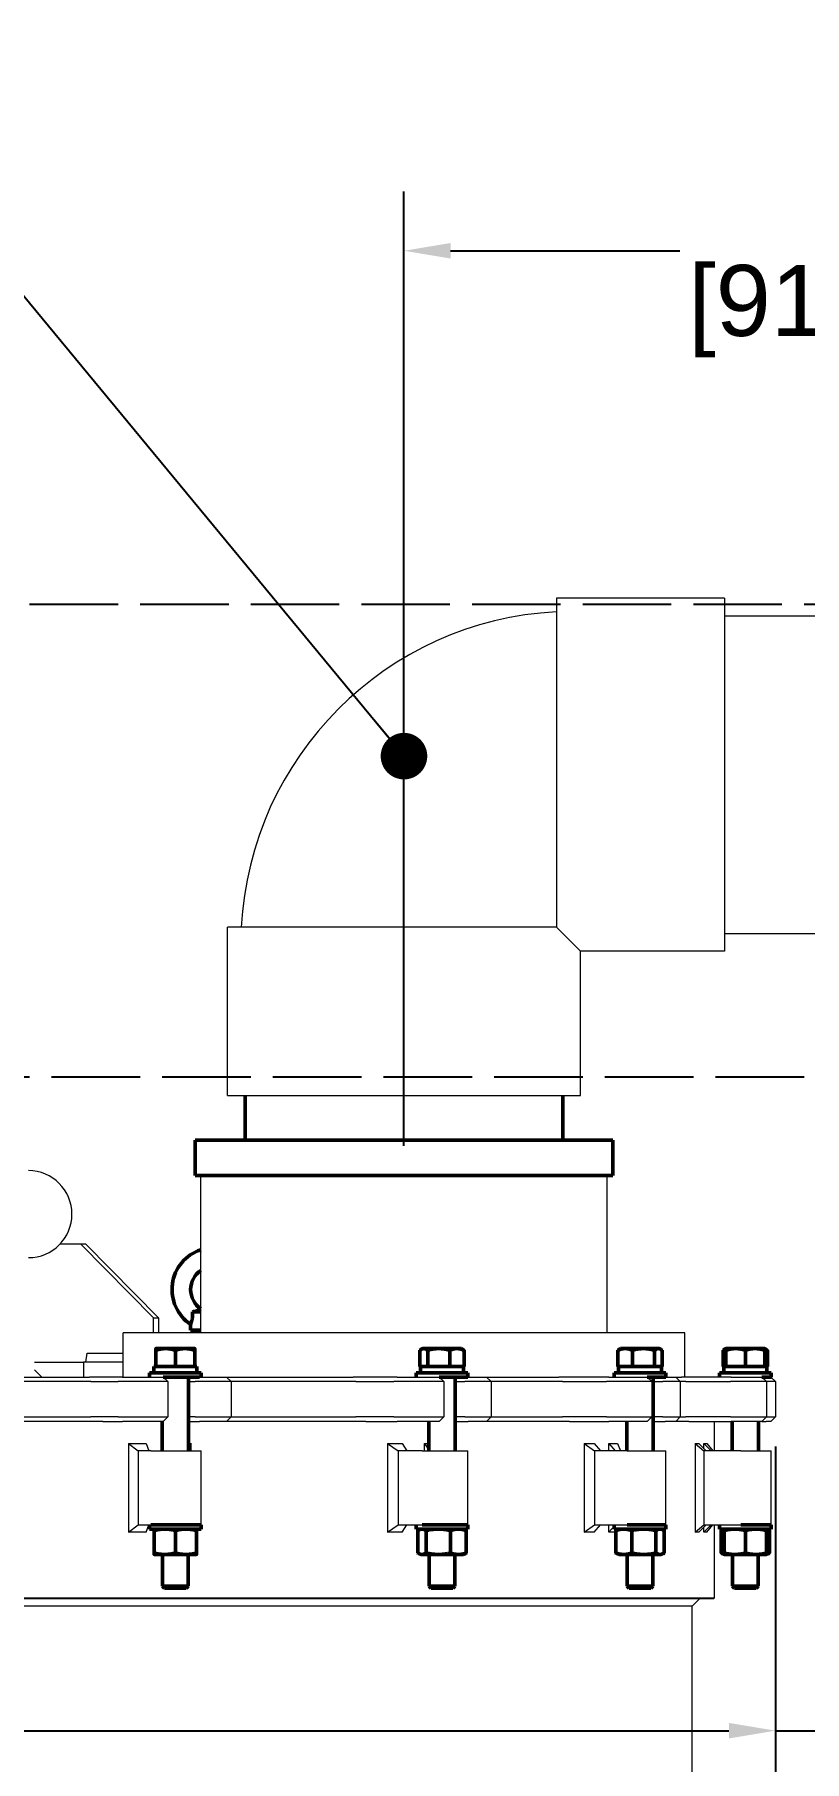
# Model space of a CAD drawing. Header units: inches. Extents: x 20 to 536, y 8 to 344.
# Drawn here: x 118.6 to 144.6, y 120.9 to 179.3 of the extents above; entities that cross this region are included whole.
import ezdxf

# ---------------------------------------------------------------- set-up
doc = ezdxf.new("R2010")
doc.units = ezdxf.units.IN
doc.header["$LTSCALE"] = 16
doc.header["$MEASUREMENT"] = 0
doc.linetypes.add('DASHED_SPACE', pattern=[0.2067, 0.1654, -0.0413])
for name, color, linetype, lineweight in [('Dimension (ANSI)', 7, 'Continuous', 25), ('Sketch Geometry (ANSI)', 7, 'Continuous', 25), ('Symbol (ANSI)', 7, 'Continuous', 25), ('Visible (ANSI)', 7, 'Continuous', 50)]:
    doc.layers.add(name, color=color, linetype=linetype, lineweight=lineweight)
doc.styles.add('MEMCOR Medium', font='arial.ttf')
doc.styles.add('Standard D-E', font='arial.ttf')
doc.dimstyles.new('Default (ANSI)', dxfattribs={"dimscale": 16, "dimtxt": 0.15, "dimasz": 0.098425, "dimexe": 0.125, "dimexo": 0.0625, "dimgap": 0.031496, "dimtad": 0, "dimtih": 1, "dimtoh": 1, "dimdec": 4, "dimrnd": 1e-08, "dimzin": 3, "dimdsep": 46, "dimlunit": 5, "dimtxsty": 'MEMCOR Medium', "dimcen": 0.09, "dimdle": 0.393701, "dimclrd": 256, "dimclre": 256, "dimclrt": 256, "dimadec": 0, "dimazin": 1, "dimtfac": 0.8, "dimtofl": 0, "dimtmove": 0, "dimatfit": 3, "dimfxl": 1, "dimfrac": 1, "dimtolj": 1, "dimtzin": 4, "dimlwd": -1, "dimlwe": -1, "dimarcsym": 0})
doc.dimstyles.new('in [mm] D-E NeptuneBenson', dxfattribs={"dimscale": 16, "dimtxt": 0.15, "dimasz": 0.098425, "dimexe": 0.125, "dimexo": 0.063, "dimgap": 0.031496, "dimtad": 0, "dimtih": 1, "dimtoh": 1, "dimdec": 4, "dimrnd": 1e-08, "dimzin": 3, "dimdsep": 46, "dimlunit": 5, "dimtxsty": 'Standard D-E', "dimcen": 0.09, "dimdle": 0.393701, "dimclrd": 256, "dimclre": 256, "dimclrt": 256, "dimadec": 1, "dimazin": 1, "dimtfac": 1, "dimtofl": 0, "dimtmove": 0, "dimatfit": 3, "dimfxl": 1, "dimfrac": 1, "dimtolj": 1, "dimtzin": 4, "dimlwd": -1, "dimlwe": -1, "dimarcsym": 0})
doc.dimstyles.new('in [mm] D-E NeptuneBenson$7', dxfattribs={"dimscale": 16, "dimtxt": 0.15, "dimasz": 0.098425, "dimexe": 0.125, "dimexo": 0.063, "dimgap": 0.031496, "dimtad": 0, "dimtih": 1, "dimtoh": 1, "dimdec": 4, "dimrnd": 1e-08, "dimzin": 3, "dimdsep": 46, "dimlunit": 5, "dimtxsty": 'Standard D-E', "dimcen": 0.09, "dimdle": 0.393701, "dimclrd": 256, "dimclre": 256, "dimclrt": 256, "dimadec": 1, "dimazin": 1, "dimtfac": 1, "dimtofl": 0, "dimtmove": 0, "dimatfit": 3, "dimfxl": 1, "dimfrac": 1, "dimtolj": 1, "dimtzin": 4, "dimlwd": -1, "dimlwe": -1, "dimarcsym": 0})

# ---------------------------------------------------------------- blocks, each defined once
blk = doc.blocks.new('*D20')
at = {"layer": 'Defpoints', "color": 0, "transparency": 16777216}
for p in [(131.09, 171.957), (167.091, 162.241), (131.09, 140.681)]:
    blk.add_point(p, dxfattribs=at)
at = {"layer": 'Dimension (ANSI)', "transparency": 16777216}
for p, q in [((131.09, 141.689), (131.09, 173.957)), ((167.091, 163.249), (167.091, 173.957)), ((132.665, 171.957), (140.424, 171.957)), ((165.516, 171.957), (157.757, 171.957))]:
    blk.add_line(p, q, dxfattribs=at)
for points in [[(132.665, 172.22), (132.665, 171.695), (131.09, 171.957)], [(165.516, 172.22), (165.516, 171.695), (167.091, 171.957)]]:
    blk.add_solid(points, dxfattribs=at)
at = {"layer": 'Dimension (ANSI)', "transparency": 16777216, "char_height": 2.4, "attachment_point": 5, "style": 'Standard D-E'}
for s, insert in [('\\A1; 36 in', (149.091, 173.687)), ('\\A1;[914.4 mm]', (149.091, 169.915))]:
    blk.add_mtext(s, dxfattribs=dict(at, insert=insert))
blk = doc.blocks.new('*D22')
at = {"layer": 'Defpoints', "color": 0, "transparency": 16777216}
for p in [(82.522, 132.521), (143.659, 132.521), (143.659, 121.906)]:
    blk.add_point(p, dxfattribs=at)
at = {"layer": 'Dimension (ANSI)', "transparency": 16777216}
for p, q in [((82.522, 131.521), (82.522, 119.906)), ((143.659, 131.521), (143.659, 119.906)), ((84.097, 121.906), (142.084, 121.906)), ((143.659, 121.906), (147.081, 121.906))]:
    blk.add_line(p, q, dxfattribs=at)
for points in [[(84.097, 122.168), (84.097, 121.643), (82.522, 121.906)], [(142.084, 122.168), (142.084, 121.643), (143.659, 121.906)]]:
    blk.add_solid(points, dxfattribs=at)
at = {"layer": 'Dimension (ANSI)', "transparency": 16777216, "char_height": 2.4, "attachment_point": 5, "style": 'MEMCOR Medium'}
for s, insert in [('\\A1; 61{\\H0.8x;\\S1#8;} in', (156.68, 124.374)), ('\\A1;[1552.9 mm]', (156.68, 119.864))]:
    blk.add_mtext(s, dxfattribs=dict(at, insert=insert))

msp = doc.modelspace()

# ---------------------------------------------------------------- linework, layer by layer
at = {"layer": 'Sketch Geometry (ANSI)', "linetype": 'DASHED_SPACE', "ltscale": 1.132117}
for p, q in [((24.81537, 160.0098), (148.37187, 160.0098)), ((148.37187, 144.0098), (24.81537, 144.0098))]:
    msp.add_line(p, q, dxfattribs=at)
at = {"layer": 'Visible (ANSI)', "linetype": 'Continuous', "lineweight": 18}
for p, q in [((136.24741, 160.20865), (136.24741, 149.08365)), ((141.94041, 160.20865), (136.24741, 160.20865)), ((141.94041, 160.20865), (141.94041, 148.27265)), ((141.94041, 159.61565), (161.40316, 159.61565)), ((136.24741, 149.08365), (125.12241, 149.08365)), ((125.12241, 143.39065), (125.12241, 149.08365)), ((136.24741, 149.08365), (137.05841, 148.27265)), ((141.94041, 148.86565), (161.40316, 148.86565)), ((141.94041, 148.27265), (137.05841, 148.27265)), ((137.05841, 143.39065), (137.05841, 148.27265)), ((125.12241, 143.39065), (137.05841, 143.39065)), ((124.21541, 135.36565), (124.21541, 140.68065)), ((137.96541, 135.36565), (137.96541, 140.68065)), ((120.15381, 138.36565), (119.45402, 138.36565)), ((120.32555, 138.36565), (120.15381, 138.36565)), ((120.15381, 138.36565), (122.61667, 135.86565)), ((122.7884, 135.86565), (120.32555, 138.36565)), ((122.61667, 135.86565), (122.7884, 135.86565)), ((122.61667, 135.36565), (122.61667, 135.86565)), ((122.7884, 135.86565), (122.7884, 135.36565)), ((140.59041, 135.36565), (121.59041, 135.36565)), ((121.59041, 133.86565), (121.59041, 135.36565)), ((124.03541, 135.36565), (124.03541, 135.40257)), ((140.59041, 133.86565), (140.59041, 135.36565)), ((118.59041, 134.36565), (120.24666, 134.36565)), ((121.59041, 134.36565), (120.24666, 134.36565)), ((120.24666, 134.36565), (120.24666, 133.86565)), ((120.3218, 134.36565), (120.37547, 134.67815)), ((120.37547, 134.67815), (121.59041, 134.67815)), ((115.53395, 133.86565), (120.45271, 133.86565)), ((118.59041, 134.11565), (118.84041, 133.86565)), ((121.23834, 133.86565), (120.45271, 133.86565)), ((121.56538, 133.86565), (121.23834, 133.86565)), ((121.56538, 133.86565), (122.62168, 133.86565)), ((122.62168, 133.86565), (122.88374, 133.86565)), ((122.88374, 133.86565), (122.94845, 133.86565)), ((122.94845, 133.86565), (123.10345, 133.71065)), ((124.17372, 133.86565), (124.16711, 133.86565)), ((124.17372, 133.86565), (124.29766, 133.86565)), ((124.29766, 133.86565), (124.55424, 133.86565)), ((124.55424, 133.86565), (125.08381, 133.86565)), ((125.08381, 133.86565), (129.37054, 133.86565)), ((125.08381, 133.86565), (125.23881, 133.71065)), ((130.24851, 133.86565), (129.37054, 133.86565)), ((130.86315, 133.86565), (130.24851, 133.86565)), ((130.86315, 133.86565), (132.03163, 133.86565)), ((132.03163, 133.86565), (132.24818, 133.86565)), ((132.24818, 133.86565), (132.28392, 133.86565)), ((132.28392, 133.86565), (132.43892, 133.71065)), ((133.26521, 133.86565), (133.2528, 133.86565)), ((133.26521, 133.86565), (133.40081, 133.86565)), ((133.40081, 133.86565), (133.60707, 133.86565)), ((133.60707, 133.86565), (133.88754, 133.86565)), ((133.88754, 133.86565), (136.32475, 133.86565)), ((133.88754, 133.86565), (134.04254, 133.71065)), ((137.18915, 133.86565), (136.32475, 133.86565)), ((138.01726, 133.86565), (137.18915, 133.86565)), ((138.01726, 133.86565), (139.15699, 133.86565)), ((139.15699, 133.86565), (139.30191, 133.86565)), ((139.30191, 133.86565), (139.31582, 133.86565)), ((139.31582, 133.86565), (139.47082, 133.71065)), ((139.95166, 133.86565), (140.05423, 133.86565)), ((140.05423, 133.86565), (140.18529, 133.86565)), ((140.18529, 133.86565), (140.28476, 133.86565)), ((140.28476, 133.86565), (140.47655, 133.86565)), ((140.28476, 133.86565), (140.43976, 133.71065)), ((141.22314, 133.86565), (140.47655, 133.86565)), ((142.16482, 133.86565), (141.22314, 133.86565)), ((142.16482, 133.86565), (143.13834, 133.86565)), ((143.13834, 133.86565), (143.19414, 133.86565)), ((143.19414, 133.86565), (143.19602, 133.86565)), ((143.19602, 133.86565), (143.35102, 133.71065)), ((143.50385, 133.86565), (143.65885, 133.71065)), ((120.49297, 133.71065), (115.54731, 133.71065)), ((120.49297, 133.71065), (121.09269, 133.71065)), ((121.09269, 133.71065), (121.41973, 133.71065)), ((122.66979, 133.71065), (121.41973, 133.71065)), ((122.93317, 133.71065), (122.66979, 133.71065)), ((123.10345, 133.71065), (122.93317, 133.71065)), ((123.10345, 133.71065), (123.10345, 132.52065)), ((123.80068, 133.71065), (124.02806, 133.71065)), ((124.35422, 133.71065), (124.02806, 133.71065)), ((124.6121, 133.71065), (124.35422, 133.71065)), ((125.23881, 133.71065), (124.6121, 133.71065)), ((129.45957, 133.71065), (125.23881, 133.71065)), ((125.23881, 133.71065), (125.23881, 132.52065)), ((129.45957, 133.71065), (130.12977, 133.71065)), ((130.12977, 133.71065), (130.74441, 133.71065)), ((132.12723, 133.71065), (130.74441, 133.71065)), ((132.34487, 133.71065), (132.12723, 133.71065)), ((132.43892, 133.71065), (132.34487, 133.71065)), ((132.43892, 133.71065), (132.43892, 132.52065)), ((132.82561, 133.71065), (133.14647, 133.71065)), ((133.50332, 133.71065), (133.14647, 133.71065)), ((133.71062, 133.71065), (133.50332, 133.71065)), ((134.04254, 133.71065), (133.71062, 133.71065)), ((136.4518, 133.71065), (134.04254, 133.71065)), ((134.04254, 133.71065), (134.04254, 132.52065)), ((136.4518, 133.71065), (137.11165, 133.71065)), ((137.11165, 133.71065), (137.93976, 133.71065)), ((139.28856, 133.71065), (137.93976, 133.71065)), ((139.4342, 133.71065), (139.28856, 133.71065)), ((139.47082, 133.71065), (139.4342, 133.71065)), ((139.47082, 133.71065), (139.47082, 132.52065)), ((139.52416, 133.71065), (139.84582, 133.71065)), ((140.19033, 133.71065), (139.84582, 133.71065)), ((140.32204, 133.71065), (140.19033, 133.71065)), ((140.43976, 133.71065), (140.32204, 133.71065)), ((140.62631, 133.71065), (140.43976, 133.71065)), ((140.43976, 133.71065), (140.43976, 132.52065)), ((140.62631, 133.71065), (141.19622, 133.71065)), ((141.19622, 133.71065), (142.13791, 133.71065)), ((143.29, 133.71065), (142.13791, 133.71065)), ((143.34608, 133.71065), (143.29, 133.71065)), ((143.35102, 133.71065), (143.34608, 133.71065)), ((143.60868, 133.71065), (143.35102, 133.71065)), ((143.35102, 133.71065), (143.35102, 132.52065)), ((143.64892, 133.71065), (143.60868, 133.71065)), ((143.65885, 133.71065), (143.64892, 133.71065)), ((143.65885, 133.71065), (143.65885, 132.52065)), ((120.89906, 132.36565), (115.12772, 132.36565)), ((115.54731, 132.52065), (120.49297, 132.52065)), ((121.09269, 132.52065), (120.49297, 132.52065)), ((120.89906, 132.36565), (121.23834, 132.36565)), ((121.41973, 132.52065), (121.09269, 132.52065)), ((121.23834, 132.36565), (121.56538, 132.36565)), ((121.41973, 132.52065), (122.66979, 132.52065)), ((122.62168, 132.36565), (121.56538, 132.36565)), ((122.88374, 132.36565), (122.62168, 132.36565)), ((122.66979, 132.52065), (122.93317, 132.52065)), ((122.94845, 132.36565), (122.88374, 132.36565)), ((122.93317, 132.52065), (123.10345, 132.52065)), ((122.94845, 132.36565), (123.10345, 132.52065)), ((124.02806, 132.52065), (123.80068, 132.52065)), ((123.80068, 132.36565), (123.81432, 132.36565)), ((123.81432, 132.36565), (124.17372, 132.36565)), ((124.02806, 132.52065), (124.35422, 132.52065)), ((124.29766, 132.36565), (124.17372, 132.36565)), ((124.55424, 132.36565), (124.29766, 132.36565)), ((124.35422, 132.52065), (124.6121, 132.52065)), ((125.08381, 132.36565), (124.55424, 132.36565)), ((124.6121, 132.52065), (125.23881, 132.52065)), ((125.08381, 132.36565), (125.23881, 132.52065)), ((129.80318, 132.36565), (125.08381, 132.36565)), ((125.23881, 132.52065), (129.45957, 132.52065)), ((130.12977, 132.52065), (129.45957, 132.52065)), ((129.80318, 132.36565), (130.24851, 132.36565)), ((130.74441, 132.52065), (130.12977, 132.52065)), ((130.24851, 132.36565), (130.86315, 132.36565)), ((130.74441, 132.52065), (132.12723, 132.52065)), ((132.03163, 132.36565), (130.86315, 132.36565)), ((132.24818, 132.36565), (132.03163, 132.36565)), ((132.12723, 132.52065), (132.34487, 132.52065)), ((132.28392, 132.36565), (132.24818, 132.36565)), ((132.28392, 132.36565), (132.43892, 132.52065)), ((132.34487, 132.52065), (132.43892, 132.52065)), ((133.14647, 132.52065), (132.82561, 132.52065)), ((132.82561, 132.36565), (133.26521, 132.36565)), ((133.14647, 132.52065), (133.50332, 132.52065)), ((133.40081, 132.36565), (133.26521, 132.36565)), ((133.60707, 132.36565), (133.40081, 132.36565)), ((133.50332, 132.52065), (133.71062, 132.52065)), ((133.88754, 132.36565), (133.60707, 132.36565)), ((133.71062, 132.52065), (134.04254, 132.52065)), ((133.88754, 132.36565), (134.04254, 132.52065)), ((136.69149, 132.36565), (133.88754, 132.36565)), ((134.04254, 132.52065), (136.4518, 132.52065)), ((137.11165, 132.52065), (136.4518, 132.52065)), ((136.69149, 132.36565), (137.18915, 132.36565)), ((137.93976, 132.52065), (137.11165, 132.52065)), ((137.18915, 132.36565), (138.01726, 132.36565)), ((137.93976, 132.52065), (139.28856, 132.52065)), ((139.15699, 132.36565), (138.01726, 132.36565)), ((139.30191, 132.36565), (139.15699, 132.36565)), ((139.28856, 132.52065), (139.4342, 132.52065)), ((139.31582, 132.36565), (139.30191, 132.36565)), ((139.31582, 132.36565), (139.47082, 132.52065)), ((139.4342, 132.52065), (139.47082, 132.52065)), ((139.84582, 132.52065), (139.52416, 132.52065)), ((139.52416, 132.36565), (139.92332, 132.36565)), ((139.84582, 132.52065), (140.19033, 132.52065)), ((140.05423, 132.36565), (139.92332, 132.36565)), ((140.18529, 132.36565), (140.05423, 132.36565)), ((140.28476, 132.36565), (140.18529, 132.36565)), ((140.19033, 132.52065), (140.32204, 132.52065)), ((140.28476, 132.36565), (140.43976, 132.52065)), ((140.73317, 132.36565), (140.28476, 132.36565)), ((140.32204, 132.52065), (140.43976, 132.52065)), ((140.43976, 132.52065), (140.62631, 132.52065)), ((141.19622, 132.52065), (140.62631, 132.52065)), ((140.73317, 132.36565), (141.22314, 132.36565)), ((142.13791, 132.52065), (141.19622, 132.52065)), ((141.22314, 132.36565), (142.16482, 132.36565)), ((141.59174, 131.36565), (141.59174, 132.36565)), ((142.13791, 132.52065), (143.29, 132.52065)), ((143.13834, 132.36565), (142.16482, 132.36565)), ((143.19414, 132.36565), (143.13834, 132.36565)), ((143.19602, 132.36565), (143.19414, 132.36565)), ((143.19602, 132.36565), (143.35102, 132.52065)), ((143.19602, 132.36565), (143.34499, 132.36565)), ((143.29, 132.52065), (143.34608, 132.52065)), ((143.45542, 132.36565), (143.34499, 132.36565)), ((143.34608, 132.52065), (143.35102, 132.52065)), ((143.35102, 132.52065), (143.60868, 132.52065)), ((143.49546, 132.36565), (143.45542, 132.36565)), ((143.50385, 132.36565), (143.49546, 132.36565)), ((143.50385, 132.36565), (143.65885, 132.52065)), ((143.60868, 132.52065), (143.64892, 132.52065)), ((143.64892, 132.52065), (143.65885, 132.52065)), ((121.77378, 131.61556), (121.77378, 128.61575)), ((121.77378, 131.61556), (122.37121, 131.61556)), ((121.77378, 131.61556), (122.09714, 131.36565)), ((122.37121, 131.61556), (122.45259, 131.36565)), ((123.80068, 131.61556), (123.88791, 131.61556)), ((123.88791, 131.61556), (123.80068, 131.46657)), ((123.88791, 131.36565), (123.88791, 131.61556)), ((130.53471, 131.61556), (130.53471, 128.61575)), ((130.53471, 131.61556), (131.02825, 131.61556)), ((130.53471, 131.61556), (130.89251, 131.36565)), ((131.02825, 131.61556), (131.18555, 131.36565)), ((131.78764, 131.61556), (131.93061, 131.39763)), ((131.78764, 131.36565), (131.78764, 131.61556)), ((131.78764, 131.61556), (131.93061, 131.61556)), ((137.19161, 131.61556), (137.19161, 128.61575)), ((137.19161, 131.61556), (137.52173, 131.61556)), ((137.19161, 131.61556), (137.5407, 131.36565)), ((137.52173, 131.61556), (137.73597, 131.36565)), ((138.01738, 131.61556), (138.23597, 131.36565)), ((138.01738, 131.36565), (138.01738, 131.61556)), ((138.01738, 131.61556), (138.31651, 131.61556)), ((138.31651, 131.61556), (138.4157, 131.36565)), ((140.94154, 131.61556), (140.94154, 128.61575)), ((140.94154, 131.61556), (141.06843, 131.61556)), ((140.94154, 131.61556), (141.23981, 131.36565)), ((141.06843, 131.61556), (141.31377, 131.36565)), ((141.24057, 131.61556), (141.48741, 131.36565)), ((141.24057, 131.44021), (141.24057, 131.61556)), ((141.24057, 131.61556), (141.33221, 131.61556)), ((141.33221, 131.61556), (141.5437, 131.36565)), ((122.53095, 131.36565), (122.09714, 131.36565)), ((122.09714, 131.36565), (122.09714, 128.86565)), ((122.53095, 131.36565), (124.22818, 131.36565)), ((124.22818, 128.86565), (124.22818, 131.36565)), ((131.70782, 131.36565), (130.89251, 131.36565)), ((130.89251, 131.36565), (130.89251, 128.86565)), ((131.70782, 131.36565), (133.25311, 131.36565)), ((133.25311, 128.86565), (133.25311, 131.36565)), ((138.63916, 131.36565), (137.5407, 131.36565)), ((137.5407, 131.36565), (137.5407, 128.86565)), ((138.63916, 131.36565), (139.95166, 131.36565)), ((139.95166, 128.86565), (139.95166, 131.36565)), ((142.48894, 131.36565), (141.23981, 131.36565)), ((141.23981, 131.36565), (141.23981, 128.86565)), ((142.48894, 131.36565), (143.51588, 131.36565)), ((143.51588, 128.86565), (143.51588, 131.36565)), ((121.77378, 128.61575), (122.09714, 128.86565)), ((122.37121, 128.61575), (121.77378, 128.61575)), ((122.09714, 128.86565), (122.53095, 128.86565)), ((122.37121, 128.61575), (122.45259, 128.86565)), ((124.22818, 128.86565), (122.53095, 128.86565)), ((130.53471, 128.61575), (130.89251, 128.86565)), ((131.02825, 128.61575), (130.53471, 128.61575)), ((130.89251, 128.86565), (131.70782, 128.86565)), ((131.02825, 128.61575), (131.18555, 128.86565)), ((133.25311, 128.86565), (131.70782, 128.86565)), ((137.19161, 128.61575), (137.5407, 128.86565)), ((137.52173, 128.61575), (137.19161, 128.61575)), ((137.52173, 128.61575), (137.73597, 128.86565)), ((137.5407, 128.86565), (138.63916, 128.86565)), ((138.01738, 128.61575), (138.01738, 128.86565)), ((138.01738, 128.61575), (138.20166, 128.82643)), ((138.25932, 128.61575), (138.01738, 128.61575)), ((139.95166, 128.86565), (138.63916, 128.86565)), ((140.94154, 128.61575), (141.23981, 128.86565)), ((141.06843, 128.61575), (140.94154, 128.61575)), ((141.06843, 128.61575), (141.31377, 128.86565)), ((141.23981, 128.86565), (142.48894, 128.86565)), ((141.24057, 128.61575), (141.48741, 128.86565)), ((141.24057, 128.61575), (141.24057, 128.79109)), ((141.33221, 128.61575), (141.24057, 128.61575)), ((141.33221, 128.61575), (141.5437, 128.86565)), ((141.59174, 126.3969), (141.59174, 128.86565)), ((143.51588, 128.86565), (142.48894, 128.86565)), ((84.58908, 126.3969), (141.59174, 126.3969)), ((141.56048, 126.36565), (84.62033, 126.36565)), ((140.83984, 126.11565), (141.08982, 126.36565)), ((140.83984, 126.11565), (85.33839, 126.11565)), ((140.84244, 104.77934), (140.84244, 126.11825))]:
    msp.add_line(p, q, dxfattribs=at)
at = {"layer": 'Visible (ANSI)'}
for p, q in [((125.71541, 143.39065), (125.71541, 141.88065)), ((136.46541, 143.39065), (136.46541, 141.88065)), ((138.15241, 141.88065), (124.02841, 141.88065)), ((124.02841, 140.68065), (124.02841, 141.88065)), ((138.15241, 140.68065), (138.15241, 141.88065)), ((138.15241, 140.68065), (124.02841, 140.68065)), ((123.87301, 135.44765), (123.87301, 135.64713)), ((124.21541, 136.07758), (123.93616, 136.07758)), ((124.21541, 135.44765), (123.87301, 135.44765)), ((122.69645, 134.22528), (122.69645, 134.77069)), ((122.69718, 134.82928), (122.69718, 134.82928)), ((123.02628, 134.82928), (122.69718, 134.82928)), ((122.69718, 134.82928), (122.69718, 134.82928)), ((122.69792, 134.22528), (122.69792, 134.77069)), ((123.68228, 134.82928), (123.02628, 134.82928)), ((123.35465, 134.22528), (123.35465, 134.77069)), ((124.00918, 134.82928), (123.68228, 134.82928)), ((124.00918, 134.82928), (124.00918, 134.82928)), ((124.00992, 134.22528), (124.00992, 134.77069)), ((131.63188, 134.22528), (131.63188, 134.77069)), ((131.72211, 134.82928), (131.67951, 134.80469)), ((131.76211, 134.82928), (131.72211, 134.82928)), ((132.26545, 134.82928), (131.76211, 134.82928)), ((131.89234, 134.22528), (131.89234, 134.77069)), ((132.88145, 134.82928), (132.26545, 134.82928)), ((132.63856, 134.22528), (132.63856, 134.77069)), ((133.03411, 134.82928), (132.88145, 134.82928)), ((133.03411, 134.82928), (133.0767, 134.80469)), ((133.12434, 134.22528), (133.12434, 134.77069)), ((138.33094, 134.22528), (138.33094, 134.77069)), ((138.42066, 134.82928), (138.37905, 134.80526)), ((138.57495, 134.82928), (138.42066, 134.82928)), ((139.19182, 134.82928), (138.57495, 134.82928)), ((138.81896, 134.22528), (138.81896, 134.77069)), ((139.69353, 134.82928), (139.19182, 134.82928)), ((139.56468, 134.22528), (139.56468, 134.77069)), ((139.73266, 134.82928), (139.69353, 134.82928)), ((139.73266, 134.82928), (139.77427, 134.80526)), ((139.82238, 134.22528), (139.82238, 134.77069)), ((141.89465, 134.22528), (141.89465, 134.77069)), ((141.98488, 134.82928), (141.94228, 134.80469)), ((141.98415, 134.22528), (141.98415, 134.77069)), ((142.31398, 134.82928), (141.98488, 134.82928)), ((141.98488, 134.82928), (141.98488, 134.82928)), ((141.98488, 134.82928), (141.98488, 134.82928)), ((141.98562, 134.22528), (141.98562, 134.77069)), ((142.96998, 134.82928), (142.31398, 134.82928)), ((142.64235, 134.22528), (142.64235, 134.77069)), ((143.29688, 134.82928), (142.96998, 134.82928)), ((143.29688, 134.82928), (143.33947, 134.80469)), ((143.29688, 134.82928), (143.29688, 134.82928)), ((143.29761, 134.22528), (143.29761, 134.77069)), ((143.38711, 134.22528), (143.38711, 134.77069)), ((124.22818, 134.00628), (122.47818, 134.00628)), ((122.47818, 133.86565), (122.47818, 134.00628)), ((122.62368, 134.22528), (124.08268, 134.22528)), ((122.62368, 134.22528), (122.62368, 134.00628)), ((122.69718, 134.22528), (122.69645, 134.22528)), ((122.69792, 134.22528), (122.69718, 134.22528)), ((122.69718, 134.22528), (122.69718, 134.22528)), ((123.02628, 134.22528), (122.69792, 134.22528)), ((122.94845, 133.86565), (124.16711, 133.86565)), ((123.35465, 134.22528), (123.02628, 134.22528)), ((123.68228, 134.22528), (123.35465, 134.22528)), ((124.00992, 134.22528), (123.68228, 134.22528)), ((123.80068, 133.86565), (123.80068, 131.36565)), ((124.00918, 134.22528), (124.00918, 134.22528)), ((124.08268, 134.22528), (124.08268, 134.00628)), ((124.22818, 133.86565), (124.22818, 134.00628)), ((133.25311, 134.00628), (131.50311, 134.00628)), ((131.50311, 133.86565), (131.50311, 134.00628)), ((131.76211, 134.22528), (131.63188, 134.22528)), ((131.64861, 134.22528), (133.10761, 134.22528)), ((131.64861, 134.22528), (131.64861, 134.00628)), ((131.72211, 134.22528), (131.72211, 134.22528)), ((131.89234, 134.22528), (131.76211, 134.22528)), ((132.26545, 134.22528), (131.89234, 134.22528)), ((132.63856, 134.22528), (132.26545, 134.22528)), ((132.28392, 133.86565), (133.2528, 133.86565)), ((132.88145, 134.22528), (132.63856, 134.22528)), ((132.82561, 133.86565), (132.82561, 131.36565)), ((133.12434, 134.22528), (132.88145, 134.22528)), ((133.03411, 134.22528), (133.03411, 134.22528)), ((133.10761, 134.22528), (133.10761, 134.00628)), ((133.25311, 133.86565), (133.25311, 134.00628)), ((139.95166, 134.00628), (138.20166, 134.00628)), ((138.20166, 133.86565), (138.20166, 134.00628)), ((138.57495, 134.22528), (138.33094, 134.22528)), ((138.34716, 134.22528), (139.80616, 134.22528)), ((138.34716, 134.22528), (138.34716, 134.00628)), ((138.42066, 134.22528), (138.42066, 134.22528)), ((138.81896, 134.22528), (138.57495, 134.22528)), ((139.19182, 134.22528), (138.81896, 134.22528)), ((139.56468, 134.22528), (139.19182, 134.22528)), ((139.31582, 133.86565), (139.95166, 133.86565)), ((139.52416, 133.86565), (139.52416, 131.36565)), ((139.69353, 134.22528), (139.56468, 134.22528)), ((139.82238, 134.22528), (139.69353, 134.22528)), ((139.73266, 134.22528), (139.73266, 134.22528)), ((139.80616, 134.22528), (139.80616, 134.00628)), ((139.95166, 133.86565), (139.95166, 134.00628)), ((143.51588, 134.00628), (141.76588, 134.00628)), ((141.76588, 133.86565), (141.76588, 134.00628)), ((141.98415, 134.22528), (141.89465, 134.22528)), ((141.91138, 134.22528), (143.37038, 134.22528)), ((141.91138, 134.22528), (141.91138, 134.00628)), ((141.98488, 134.22528), (141.98415, 134.22528)), ((141.98562, 134.22528), (141.98488, 134.22528)), ((141.98488, 134.22528), (141.98488, 134.22528)), ((142.31398, 134.22528), (141.98562, 134.22528)), ((142.64235, 134.22528), (142.31398, 134.22528)), ((142.96998, 134.22528), (142.64235, 134.22528)), ((143.29761, 134.22528), (142.96998, 134.22528)), ((143.19602, 133.86565), (143.51588, 133.86565)), ((143.29688, 134.22528), (143.29688, 134.22528)), ((143.38711, 134.22528), (143.29761, 134.22528)), ((143.37038, 134.22528), (143.37038, 134.00628)), ((143.51588, 133.86565), (143.51588, 134.00628)), ((122.90568, 132.36565), (122.90568, 131.36565)), ((131.93061, 132.36565), (131.93061, 131.36565)), ((138.62916, 132.36565), (138.62916, 131.36565)), ((142.19338, 132.36565), (142.19338, 131.36565)), ((143.08838, 132.36565), (143.08838, 131.36565)), ((122.47818, 128.72503), (122.47818, 128.86565)), ((122.47818, 128.72503), (124.22818, 128.72503)), ((124.22818, 128.86565), (122.53095, 128.86565)), ((122.63338, 127.9179), (122.63338, 128.67316)), ((122.63418, 128.72503), (122.63418, 128.72503)), ((122.63499, 127.9179), (122.63499, 128.67316)), ((123.35479, 127.9179), (123.35479, 128.67316)), ((124.07218, 128.72503), (124.07218, 128.72503)), ((124.07299, 127.9179), (124.07299, 128.67316)), ((124.22818, 128.72503), (124.22818, 128.86565)), ((131.50311, 128.72503), (131.50311, 128.86565)), ((131.50311, 128.72503), (133.25311, 128.72503)), ((131.56022, 127.9179), (131.56022, 128.67316)), ((131.65911, 128.72503), (131.61242, 128.70326)), ((133.25311, 128.86565), (131.70782, 128.86565)), ((131.84568, 127.9179), (131.84568, 128.67316)), ((132.66358, 127.9179), (132.66358, 128.67316)), ((133.09711, 128.72503), (133.1438, 128.70326)), ((133.196, 127.9179), (133.196, 128.67316)), ((133.25311, 128.72503), (133.25311, 128.86565)), ((138.20166, 128.72503), (138.20166, 128.86565)), ((138.20166, 128.72503), (139.95166, 128.72503)), ((138.25932, 127.9179), (138.25932, 128.67316)), ((138.35766, 128.72503), (138.31205, 128.70376)), ((139.95166, 128.86565), (138.63916, 128.86565)), ((138.79422, 127.9179), (138.79422, 128.67316)), ((139.61155, 127.9179), (139.61155, 128.67316)), ((139.79566, 128.72503), (139.84126, 128.70376)), ((139.89399, 127.9179), (139.89399, 128.67316)), ((139.95166, 128.72503), (139.95166, 128.86565)), ((141.76588, 128.72503), (141.76588, 128.86565)), ((141.76588, 128.72503), (143.51588, 128.72503)), ((141.82298, 127.9179), (141.82298, 128.67316)), ((141.92188, 128.72503), (141.87519, 128.70326)), ((141.92108, 127.9179), (141.92108, 128.67316)), ((141.92188, 128.72503), (141.92188, 128.72503)), ((141.92269, 127.9179), (141.92269, 128.67316)), ((143.51588, 128.86565), (142.48894, 128.86565)), ((142.64249, 127.9179), (142.64249, 128.67316)), ((143.35988, 128.72503), (143.40657, 128.70326)), ((143.35988, 128.72503), (143.35988, 128.72503)), ((143.36068, 127.9179), (143.36068, 128.67316)), ((143.45877, 127.9179), (143.45877, 128.67316)), ((143.51588, 128.72503), (143.51588, 128.86565)), ((122.63418, 127.86603), (122.99489, 127.86603)), ((122.63418, 127.86603), (122.63418, 127.86603)), ((122.63418, 127.86603), (122.63418, 127.86603)), ((122.91568, 127.86603), (122.91568, 126.79139)), ((122.99489, 127.86603), (123.71389, 127.86603)), ((123.71389, 127.86603), (124.07218, 127.86603)), ((123.79068, 127.86603), (123.79068, 126.79139)), ((124.07218, 127.86603), (124.07218, 127.86603)), ((131.65911, 127.86603), (131.61242, 127.8878)), ((131.65911, 127.86603), (131.70295, 127.86603)), ((131.70295, 127.86603), (132.25463, 127.86603)), ((131.94061, 127.86603), (131.94061, 126.79139)), ((132.25463, 127.86603), (132.92979, 127.86603)), ((132.81561, 127.86603), (132.81561, 126.79139)), ((132.92979, 127.86603), (133.09711, 127.86603)), ((133.09711, 127.86603), (133.1438, 127.8878)), ((138.35766, 127.86603), (138.31205, 127.88729)), ((138.35766, 127.86603), (138.52677, 127.86603)), ((138.52677, 127.86603), (139.20288, 127.86603)), ((138.63916, 127.86603), (138.63916, 126.79139)), ((139.20288, 127.86603), (139.75277, 127.86603)), ((139.51416, 127.86603), (139.51416, 126.79139)), ((139.75277, 127.86603), (139.79566, 127.86603)), ((139.79566, 127.86603), (139.84126, 127.88729)), ((141.92188, 127.86603), (141.87519, 127.8878)), ((141.92188, 127.86603), (142.28259, 127.86603)), ((141.92188, 127.86603), (141.92188, 127.86603)), ((141.92188, 127.86603), (141.92188, 127.86603)), ((142.20338, 127.86603), (142.20338, 126.79139)), ((142.28259, 127.86603), (143.00159, 127.86603)), ((143.00159, 127.86603), (143.35988, 127.86603)), ((143.07838, 127.86603), (143.07838, 126.79139)), ((143.35988, 127.86603), (143.40657, 127.8878)), ((143.35988, 127.86603), (143.35988, 127.86603)), ((122.91568, 126.79139), (123.79068, 126.79139)), ((122.98384, 126.72528), (122.91568, 126.79139)), ((123.72252, 126.72528), (123.79068, 126.79139)), ((131.94061, 126.79139), (132.81561, 126.79139)), ((132.00877, 126.72528), (131.94061, 126.79139)), ((132.74745, 126.72528), (132.81561, 126.79139)), ((138.63916, 126.79139), (139.51416, 126.79139)), ((138.70732, 126.72528), (138.63916, 126.79139)), ((139.446, 126.72528), (139.51416, 126.79139)), ((142.20338, 126.79139), (143.07838, 126.79139)), ((142.27154, 126.72528), (142.20338, 126.79139)), ((143.01022, 126.72528), (143.07838, 126.79139)), ((123.72252, 126.72528), (122.98384, 126.72528)), ((132.74745, 126.72528), (132.00877, 126.72528)), ((139.446, 126.72528), (138.70732, 126.72528)), ((143.01022, 126.72528), (142.27154, 126.72528))]:
    msp.add_line(p, q, dxfattribs=at)
at = {"layer": 'Visible (ANSI)', "linetype": 'Continuous', "lineweight": 18}
for centre, radius, start, end in [((136.84041, 148.49065), 11.272, 93.0156218, 176.9843782), ((118.38473, 139.37571), 1.47092, 270, 90)]:
    msp.add_arc(centre, radius, start, end, dxfattribs=at)
at = {"layer": 'Visible (ANSI)'}
for radius, start, end in [(1.41732, 108.2987789, 236.2510114), (0.7874, 124.4127082, 235.5872918)]:
    msp.add_arc((124.66041, 136.82561), radius, start, end, dxfattribs=at)
for points, knots in [([(124.21541, 136.14693), (124.20539, 136.14378), (124.19314, 136.14007), (124.15252, 136.1284), (124.1198, 136.11971), (124.05287, 136.10329), (124.01904, 136.09549), (123.96835, 136.08439), (123.95233, 136.08096), (123.93616, 136.07758)], [1.794780516, 1.794780516, 1.794780516, 1.794780516, 1.9775787, 1.9775787, 2.323954461, 2.323954461, 2.627242149, 2.627242149, 2.763852394, 2.763852394, 2.763852394, 2.763852394]), ([(123.93616, 136.07758), (123.9394, 136.02096), (123.93993, 135.96275), (123.93178, 135.85855), (123.92513, 135.81937), (123.91073, 135.75404), (123.9022, 135.72566), (123.88684, 135.68064), (123.88035, 135.66471), (123.87425, 135.64998), (123.87304, 135.64712), (123.87303, 135.64712)], [0.0001018, 0.0001018, 0.0001018, 0.0001018, 0.4360614, 0.4360614, 0.81037425, 0.81037425, 1.20283151, 1.20283151, 1.59567121, 1.59567121, 1.84507114, 1.84507114, 1.84507114, 1.84507114])]:
    msp.add_open_spline(points, degree=3, knots=knots, dxfattribs=at)
at = {"layer": 'Visible (ANSI)', "linetype": 'Continuous', "lineweight": 18}
for points, weights in [([(124.03541, 135.40257), (124.03541, 135.44765), (124.03541, 135.44765)], [1, 1.0379548493, 1]), ([(124.21541, 135.43905), (124.13057, 135.42819), (124.03541, 135.40257)], [1.01871272077, 1.02121871846, 1])]:
    msp.add_rational_spline(points, weights, degree=2, dxfattribs=at)
at = {"layer": 'Visible (ANSI)'}
for points, weights in [([(122.69718, 134.82928), (122.69684, 134.82928), (122.69645, 134.77069)], [1, 1.0379548493, 1]), ([(122.69792, 134.77069), (122.69752, 134.82928), (122.69718, 134.82928)], [1, 1.0379548493, 1]), ([(123.02628, 134.82928), (122.87389, 134.82928), (122.69792, 134.77069)], [1, 1.0379548493, 1]), ([(123.35465, 134.77069), (123.17868, 134.82928), (123.02628, 134.82928)], [1, 1.0379548493, 1]), ([(123.68228, 134.82928), (123.53023, 134.82928), (123.35465, 134.77069)], [1, 1.0379548493, 1]), ([(124.00992, 134.77069), (123.83434, 134.82928), (123.68228, 134.82928)], [1, 1.0379548493, 1]), ([(124.00918, 134.82928), (124.00952, 134.82909), (124.00992, 134.77069)], [1.00026380666, 1.03782248436, 1]), ([(131.76211, 134.82928), (131.70167, 134.82928), (131.63188, 134.77069)], [1, 1.0379548493, 1]), ([(131.89234, 134.77069), (131.82255, 134.82928), (131.76211, 134.82928)], [1, 1.0379548493, 1]), ([(132.26545, 134.82928), (132.09229, 134.82928), (131.89234, 134.77069)], [1, 1.0379548493, 1]), ([(132.63856, 134.77069), (132.43861, 134.82928), (132.26545, 134.82928)], [1, 1.0379548493, 1]), ([(132.88145, 134.82928), (132.76873, 134.82928), (132.63856, 134.77069)], [1, 1.0379548493, 1]), ([(133.12434, 134.77069), (132.99418, 134.82928), (132.88145, 134.82928)], [1, 1.0379548493, 1]), ([(133.0767, 134.80469), (133.09956, 134.7915), (133.12434, 134.77069)], [1.01719100565, 1.01315491386, 1]), ([(138.57495, 134.82928), (138.4617, 134.82928), (138.33094, 134.77069)], [1, 1.0379548493, 1]), ([(138.33094, 134.77069), (138.35598, 134.79194), (138.37905, 134.80526)], [1, 1.01344146313, 1.01736251269]), ([(138.81896, 134.77069), (138.6882, 134.82928), (138.57495, 134.82928)], [1, 1.0379548493, 1]), ([(139.19182, 134.82928), (139.01878, 134.82928), (138.81896, 134.77069)], [1, 1.0379548493, 1]), ([(139.56468, 134.77069), (139.36487, 134.82928), (139.19182, 134.82928)], [1, 1.0379548493, 1]), ([(139.69353, 134.82928), (139.63373, 134.82928), (139.56468, 134.77069)], [1, 1.0379548493, 1]), ([(139.82238, 134.77069), (139.75333, 134.82928), (139.69353, 134.82928)], [1, 1.0379548493, 1]), ([(141.98465, 134.82331), (141.94253, 134.81089), (141.89465, 134.77069)], [1.01657159114, 1.02573438582, 1]), ([(141.98488, 134.82928), (141.98454, 134.82928), (141.98415, 134.77069)], [1, 1.0379548493, 1]), ([(141.98562, 134.77069), (141.98522, 134.82928), (141.98488, 134.82928)], [1, 1.0379548493, 1]), ([(142.31398, 134.82928), (142.16159, 134.82928), (141.98562, 134.77069)], [1, 1.0379548493, 1]), ([(142.64235, 134.77069), (142.46638, 134.82928), (142.31398, 134.82928)], [1, 1.0379548493, 1]), ([(142.96998, 134.82928), (142.81793, 134.82928), (142.64235, 134.77069)], [1, 1.0379548493, 1]), ([(143.29761, 134.77069), (143.12204, 134.82928), (142.96998, 134.82928)], [1, 1.0379548493, 1]), ([(143.29688, 134.82928), (143.29722, 134.82909), (143.29761, 134.77069)], [1.00026380666, 1.03782248436, 1]), ([(143.38711, 134.77069), (143.34039, 134.79172), (143.29734, 134.80498)], [1, 1.01329823303, 1.01727786751]), ([(143.33947, 134.80469), (143.36233, 134.7915), (143.38711, 134.77069)], [1.01719100565, 1.01315491386, 1]), ([(122.63418, 128.72503), (122.63381, 128.72503), (122.63338, 128.67316)], [1, 1.0379548493, 1]), ([(122.63499, 128.67316), (122.63456, 128.72503), (122.63418, 128.72503)], [1, 1.0379548493, 1]), ([(122.99489, 128.72503), (122.82786, 128.72503), (122.63499, 128.67316)], [1, 1.0379548493, 1]), ([(123.35479, 128.67316), (123.16192, 128.72503), (122.99489, 128.72503)], [1, 1.0379548493, 1]), ([(123.71389, 128.72503), (123.54723, 128.72503), (123.35479, 128.67316)], [1, 1.0379548493, 1]), ([(124.07299, 128.67316), (123.88055, 128.72503), (123.71389, 128.72503)], [1, 1.0379548493, 1]), ([(124.07218, 128.72503), (124.07256, 128.72485), (124.07299, 128.67316)], [1.00026380666, 1.03782248436, 1]), ([(131.70295, 128.72503), (131.63671, 128.72503), (131.56022, 128.67316)], [1, 1.0379548493, 1]), ([(131.84568, 128.67316), (131.76919, 128.72503), (131.70295, 128.72503)], [1, 1.0379548493, 1]), ([(132.25463, 128.72503), (132.06484, 128.72503), (131.84568, 128.67316)], [1, 1.0379548493, 1]), ([(132.66358, 128.67316), (132.44442, 128.72503), (132.25463, 128.72503)], [1, 1.0379548493, 1]), ([(132.92979, 128.72503), (132.80624, 128.72503), (132.66358, 128.67316)], [1, 1.0379548493, 1]), ([(133.196, 128.67316), (133.05334, 128.72503), (132.92979, 128.72503)], [1, 1.0379548493, 1]), ([(133.1438, 128.70326), (133.16884, 128.69158), (133.196, 128.67316)], [1.01719100565, 1.01315491386, 1]), ([(138.52677, 128.72503), (138.40265, 128.72503), (138.25932, 128.67316)], [1, 1.0379548493, 1]), ([(138.25932, 128.67316), (138.28677, 128.69197), (138.31205, 128.70376)], [1, 1.01344146313, 1.01736251269]), ([(138.79422, 128.67316), (138.65089, 128.72503), (138.52677, 128.72503)], [1, 1.0379548493, 1]), ([(139.20288, 128.72503), (139.01322, 128.72503), (138.79422, 128.67316)], [1, 1.0379548493, 1]), ([(139.61155, 128.67316), (139.39255, 128.72503), (139.20288, 128.72503)], [1, 1.0379548493, 1]), ([(139.75277, 128.72503), (139.68723, 128.72503), (139.61155, 128.67316)], [1, 1.0379548493, 1]), ([(139.89399, 128.67316), (139.81831, 128.72503), (139.75277, 128.72503)], [1, 1.0379548493, 1]), ([(141.92163, 128.71974), (141.87547, 128.70875), (141.82298, 128.67316)], [1.01657159114, 1.02573438582, 1]), ([(141.92188, 128.72503), (141.92151, 128.72503), (141.92108, 128.67316)], [1, 1.0379548493, 1]), ([(141.92269, 128.67316), (141.92225, 128.72503), (141.92188, 128.72503)], [1, 1.0379548493, 1]), ([(142.28259, 128.72503), (142.11556, 128.72503), (141.92269, 128.67316)], [1, 1.0379548493, 1]), ([(142.64249, 128.67316), (142.44962, 128.72503), (142.28259, 128.72503)], [1, 1.0379548493, 1]), ([(143.00159, 128.72503), (142.83493, 128.72503), (142.64249, 128.67316)], [1, 1.0379548493, 1]), ([(143.36068, 128.67316), (143.16824, 128.72503), (143.00159, 128.72503)], [1, 1.0379548493, 1]), ([(143.35988, 128.72503), (143.36025, 128.72485), (143.36068, 128.67316)], [1.00026380666, 1.03782248436, 1]), ([(143.45877, 128.67316), (143.40757, 128.69178), (143.36039, 128.70351)], [1, 1.01329823303, 1.01727786751]), ([(143.40657, 128.70326), (143.43161, 128.69158), (143.45877, 128.67316)], [1.01719100565, 1.01315491386, 1]), ([(122.63338, 127.9179), (122.63381, 127.86603), (122.63418, 127.86603)], [1, 1.0379548493, 1]), ([(122.63418, 127.86603), (122.63456, 127.86603), (122.63499, 127.9179)], [1, 1.0379548493, 1]), ([(122.63499, 127.9179), (122.82786, 127.86603), (122.99489, 127.86603)], [1, 1.0379548493, 1]), ([(122.99489, 127.86603), (123.16192, 127.86603), (123.35479, 127.9179)], [1, 1.0379548493, 1]), ([(123.35479, 127.9179), (123.54723, 127.86603), (123.71389, 127.86603)], [1, 1.0379548493, 1]), ([(123.71389, 127.86603), (123.88055, 127.86603), (124.07299, 127.9179)], [1, 1.0379548493, 1]), ([(124.07299, 127.9179), (124.07256, 127.8662), (124.07218, 127.86603)], [1, 1.03782248436, 1.00026380666]), ([(131.56022, 127.9179), (131.63671, 127.86603), (131.70295, 127.86603)], [1, 1.0379548493, 1]), ([(131.70295, 127.86603), (131.76919, 127.86603), (131.84568, 127.9179)], [1, 1.0379548493, 1]), ([(131.84568, 127.9179), (132.06484, 127.86603), (132.25463, 127.86603)], [1, 1.0379548493, 1]), ([(132.25463, 127.86603), (132.44442, 127.86603), (132.66358, 127.9179)], [1, 1.0379548493, 1]), ([(132.66358, 127.9179), (132.80624, 127.86603), (132.92979, 127.86603)], [1, 1.0379548493, 1]), ([(132.92979, 127.86603), (133.05334, 127.86603), (133.196, 127.9179)], [1, 1.0379548493, 1]), ([(133.196, 127.9179), (133.16884, 127.89948), (133.1438, 127.8878)], [1, 1.01315491386, 1.01719100565]), ([(138.31205, 127.88729), (138.28677, 127.89908), (138.25932, 127.9179)], [1.01736251269, 1.01344146313, 1]), ([(138.25932, 127.9179), (138.40265, 127.86603), (138.52677, 127.86603)], [1, 1.0379548493, 1]), ([(138.52677, 127.86603), (138.65089, 127.86603), (138.79422, 127.9179)], [1, 1.0379548493, 1]), ([(138.79422, 127.9179), (139.01322, 127.86603), (139.20288, 127.86603)], [1, 1.0379548493, 1]), ([(139.20288, 127.86603), (139.39255, 127.86603), (139.61155, 127.9179)], [1, 1.0379548493, 1]), ([(139.61155, 127.9179), (139.68723, 127.86603), (139.75277, 127.86603)], [1, 1.0379548493, 1]), ([(139.75277, 127.86603), (139.81831, 127.86603), (139.89399, 127.9179)], [1, 1.0379548493, 1]), ([(141.82298, 127.9179), (141.87547, 127.88231), (141.92163, 127.87132)], [1, 1.02573438582, 1.01657159114]), ([(141.92108, 127.9179), (141.92151, 127.86603), (141.92188, 127.86603)], [1, 1.0379548493, 1]), ([(141.92188, 127.86603), (141.92225, 127.86603), (141.92269, 127.9179)], [1, 1.0379548493, 1]), ([(141.92269, 127.9179), (142.11556, 127.86603), (142.28259, 127.86603)], [1, 1.0379548493, 1]), ([(142.28259, 127.86603), (142.44962, 127.86603), (142.64249, 127.9179)], [1, 1.0379548493, 1]), ([(142.64249, 127.9179), (142.83493, 127.86603), (143.00159, 127.86603)], [1, 1.0379548493, 1]), ([(143.00159, 127.86603), (143.16824, 127.86603), (143.36068, 127.9179)], [1, 1.0379548493, 1]), ([(143.36068, 127.9179), (143.36025, 127.8662), (143.35988, 127.86603)], [1, 1.03782248436, 1.00026380666]), ([(143.36039, 127.88755), (143.40757, 127.89928), (143.45877, 127.9179)], [1.01727786751, 1.01329823303, 1]), ([(143.45877, 127.9179), (143.43161, 127.89948), (143.40657, 127.8878)], [1, 1.01315491386, 1.01719100565])]:
    msp.add_rational_spline(points, weights, degree=2, dxfattribs=at)
at = {"layer": 'Visible (ANSI)', "linetype": 'Continuous', "lineweight": 18}
msp.add_open_spline([(141.56048, 126.36565), (141.57091, 126.37607), (141.58133, 126.38649), (141.59174, 126.3969)], degree=3, dxfattribs=at)

# ---------------------------------------------------------------- dimensions: what is measured, and where the dimension line sits
at = {"layer": 'Dimension (ANSI)'}
for base, p1, p2, text, dimstyle, override, picture, middle in [((131.0904122552, 171.957189195), (167.0906622552, 162.2406537619), (131.0904122552, 140.6806537619), ' <> in\\X[914.4 mm]', 'in [mm] D-E NeptuneBenson', {"dimgap": 0.031496, "dimtih": 0, "dimtoh": 0, "dimdec": 4, "dimpost": '', "dimtol": 0, "dimlim": 0, "dimtp": 0, "dimtm": 0, "dimtdec": 2, "dimatfit": 1}, '*D20', (149.0905372552, 171.957189195)), ((143.65885, 121.9057), (82.52197, 132.52065), (143.65885, 132.52065), ' <> in\\X[1552.9 mm]', 'Default (ANSI)', {"dimgap": 0.031496, "dimtih": 0, "dimtoh": 0, "dimdec": 4, "dimpost": '', "dimtol": 0, "dimlim": 0, "dimtp": 0, "dimtm": 0, "dimtdec": 2, "dimatfit": 2}, '*D22', (156.67967, 121.9057))]:
    dim = msp.add_linear_dim(base=base, p1=p1, p2=p2, angle=180, text=text, dimstyle=dimstyle, override=override, dxfattribs=at)
    dim.commit()
    dim.dimension.update_dxf_attribs({"geometry": picture, "text_midpoint": middle, "dimtype": 160})

# ---------------------------------------------------------------- leaders
at = {"layer": 'Symbol (ANSI)', "annotation_type": 0, "has_hookline": 1, "hookline_direction": 1, "text_width": 74.83056}
msp.add_leader([(131.09041, 154.86583), (114.52808, 174.89015), (112.95327, 174.89015)], dimstyle='in [mm] D-E NeptuneBenson$7', override={"dimasz": 0.098425, "dimtad": 0, "dimldrblk": 'Dot'}, dxfattribs=at)

doc.saveas('drawing.dxf')
